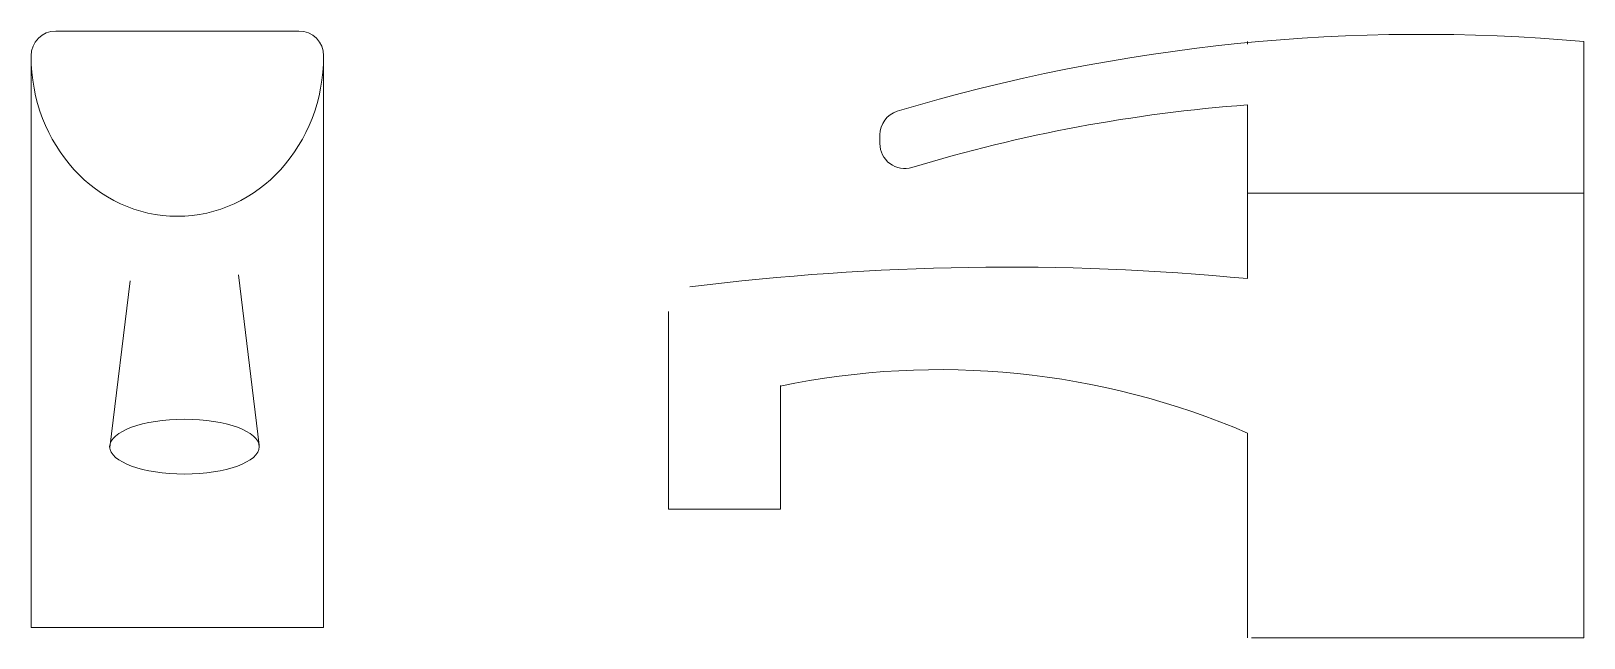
# Model space of a CAD drawing. Header units: millimetres. Extents: x 31.989 to 32.301, y 26.13 to 26.252.
import ezdxf

# ---------------------------------------------------------------- set-up
doc = ezdxf.new("R2010")
doc.units = ezdxf.units.MM
doc.layers.add('A-FURN', color=7, linetype='Continuous', lineweight=18)

msp = doc.modelspace()

# ---------------------------------------------------------------- linework, layer by layer
at = {"layer": 'A-FURN'}
for p, q in [((32.04244711574665, 26.25177202455347), (31.99360088512231, 26.25177202455347)), ((32.23329713559133, 26.24965404845227), (32.23329713559133, 26.24915036685201)), ((32.30094038229285, 26.12965404845227), (32.30094038229285, 26.24965404845227)), ((31.9886008851222, 26.24677202455359), (31.9886008851222, 26.13177202455336)), ((32.04744711574676, 26.13177202455336), (32.04744711574676, 26.24677202455359)), ((32.23329713559133, 26.23691946092225), (32.23329713559133, 26.20195512546206)), ((32.15933651398655, 26.23088458698214), (32.15933116101701, 26.22912656020793)), ((32.23329713559133, 26.2191681976401), (32.30094038229285, 26.2191681976401)), ((32.03447848300266, 26.16847652385854), (32.03030775599427, 26.20270116019606)), ((32.00441398082694, 26.16799290461427), (32.00855167938926, 26.20152641132267)), ((32.11681554107567, 26.19532726347148), (32.11680806947253, 26.15554054023164)), ((32.13936295189615, 26.15554054023164), (32.13936295189615, 26.18042720924723)), ((32.23329713559133, 26.17088087405955), (32.23329713559133, 26.12965404845227)), ((32.11680806947253, 26.15554054023164), (32.13936295189615, 26.15554054023164)), ((31.9886008851222, 26.13177202455336), (32.04744711574676, 26.13177202455336)), ((32.30094038229285, 26.12965404845227), (32.23404420528141, 26.12965404845227))]:
    msp.add_line(p, q, dxfattribs=at)
for centre, radius, start, end in [((31.99360088512231, 26.24677202455359), 0.005, 90, 180), ((32.04244711574665, 26.24677202455359), 0.005, 0, 90), ((32.26827711990305, 25.88407167062246), 0.3670386405947514, 84.89441741121479, 106.6946743291399), ((32.25648874743968, 25.92529996406068), 0.3124812981353941, 94.25626876825734, 106.8745574606789), ((32.16433649080858, 26.23086936268402), 0.005, 107.4468828293121, 179.8255421247125), ((32.16433113783903, 26.22911133590986), 0.005, 179.8255421253639, 286.8745574608544), ((32.18477194714783, 25.6954802278068), 0.5087941782964794, 84.5272157622758, 97.19027436707107), ((32.1713921341522, 26.0271292472155), 0.1565144064407162, 66.70142216833685, 101.842509356937)]:
    msp.add_arc(centre, radius, start, end, dxfattribs=at)
msp.add_ellipse((32.01802400043425, 26.24677202455359), major_axis=(0, -0.03227987663883181), ratio=0.9115002402731768, start_param=4.71238898038469, end_param=7.853981633974483, dxfattribs=at)
msp.add_ellipse((32.01945765520122, 26.16813953385326), major_axis=(0.01504900495319816, 0), ratio=0.366102730865154, dxfattribs=at)

doc.saveas('drawing.dxf')
